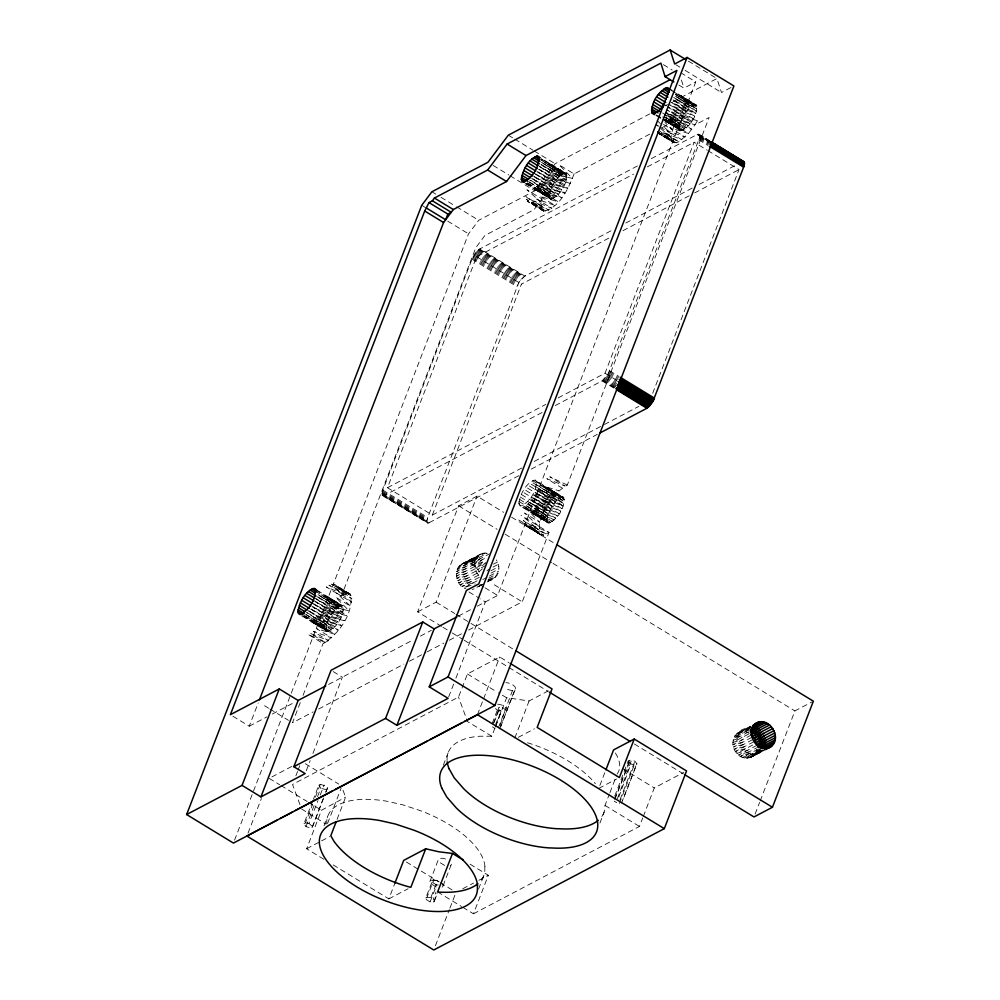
<?xml version="1.0" encoding="UTF-8"?>
<svg xmlns="http://www.w3.org/2000/svg" width="1000" height="1000" viewBox="0 0 1000 1000"><rect width="100%" height="100%" fill="white"/><g stroke="black" fill="none" stroke-linecap="round" stroke-linejoin="round"><path stroke-width="0.75" stroke-dasharray="5 3.75" d="M500.812 726.475L506.8 710.825L502.738 707.575L499.625 707.125L498.2 707.875L499.012 710L502.15 711.65L500.5 711.363A6.975 3.175 21.1 0 1 494.875 707.938M326.6 631.013C324.95 621.275 332.725 608.75 342.013 605.5L342.863 605.962C344.513 615.712 336.737 628.237 327.438 631.487L310.963 620.85M574.15 173.688C568.587 188.212 560.288 207.113 544 211.287L541.337 208.525L541.987 199L526.888 189.788L541.225 202.35M518.85 503.225C520.35 494.125 525.725 482.938 535 480.05L535.837 480.525C537.487 490.275 529.712 502.8 520.425 506.05L518.85 503.225L546.775 520.25L548.35 523.075C557.638 519.825 565.413 507.3 563.775 497.562L535 480.05M697.463 120.725L695.062 124.7L679.963 115.487L697.463 120.725L698.188 123.238L709.137 117.487L567.3 485.062C551.375 494.425 536.362 515.5 539.888 534.35L543.7 535.212L549.012 532.45L521.087 515.413M673.413 124.237L691.85 129.3L676.762 120.087L695.062 124.7L688.512 133.45L664.262 118.588L679.562 129.2C679.762 119.537 686.1 107.775 695.512 104.625L696.35 105.1C698 114.85 690.225 127.375 680.938 130.625L664.463 119.987L680.088 130.15M518.85 475.662L428.263 523.138L382.6 495.613L382.013 494.338L382.875 490.15L472 259.175L475.45 253.025L479.588 249.05L637.675 165.837M427.45 522.95L426.85 521.025L427.713 517.5L518.95 282.35L524.425 276.4L612 230.3M555.25 405.562L602.062 380.913L608.15 373.925L698.763 139.812C699.8 138.162 700.512 132.887 697.125 134.537L650.113 159.288M473.15 582.9L462.05 586.4L480.487 576.688C470.95 570.35 473.875 550.763 487.175 553.312L468.738 563.013C453.062 560.513 452.975 585.062 465.938 588.763M495.838 576.875L487.925 581.038C497.762 579.587 502.088 567.775 496.287 559.913M599.938 823.012L604.163 812.038L605 805.438L609.4 794.025M484.913 866.525L484.8 867.8A83.45 38.013 21.1 0 1 479.862 881.8M756.725 749.562C755.487 759.338 742.075 760.85 736.888 753.35C728.2 744.388 734.725 730.037 746.65 728.288M550.312 163.9L566.25 173.575L565.413 173.113C556.112 176.363 548.337 188.888 549.987 198.625L550.837 199.1C560.125 195.85 567.9 183.325 566.25 173.575L538.325 156.55M667.15 114.875L676.05 120.05L671.325 133.875L671.05 137.338L672.475 141.888L676.287 142.75L678.925 141.725L688.512 133.45L670.062 127.788L685.15 136.988L666.825 130.575L681.912 139.787L663.825 132.525L678.925 141.725L661.188 133.537L676.287 142.75L659.013 133.6L674.112 142.8L657.375 132.688L672.475 141.888L657.588 131.688M547.825 487.875L563.775 497.562L562.925 497.088C553.65 499.963 548.275 511.15 546.775 520.25L531.825 509.263M500.125 725.113L505.55 709.1M495.438 727L501.163 711.35L500.425 710.875M618.837 796.963L630.938 763.938L628.387 761.663M617.413 798.637L631.6 759.963L634.9 761.188L636.925 763.863L622.638 800.775M438.925 881.663L436.662 880.375L432.375 880.938L425.838 897.875L426.35 899.613L430.1 901.875L433.837 901.95L434.475 900.8L433.363 899.225L436.012 892.1M498.425 727.738L512.438 690.662L514.513 690.387L515.612 688.575A6.975 3.175 21.1 0 0 505.875 682.625M337.075 819.4L345.613 797.138L342.612 789.287M433.05 880.55L433.338 879.788L437.475 880.8L430.788 897.688L433.363 899.225M447.113 760.5A83.45 38.013 21.1 0 1 479.837 736.225L491.825 736.225L495.1 727.65M495.65 726.225L506.613 697.725L529.1 700.975L549.325 690.325M614.712 796.137L628.337 760.612L631.6 759.963M312.812 800.775L304.012 823.587L305.975 826.587L310.238 827.925L312.625 826.675L323.65 798.037M325.85 792.312L327.5 788.012L325.962 786.05L320.3 784.338L318.863 785.1L313.363 799.35M327.575 823.475L341.15 788.175M232.887 716.225L249.237 726.2L258.225 702.9M234.562 840.163L468.525 233.837L478.713 220.3L534.738 190.812L555.112 163.725L649.737 113.912M248.025 833.162L261.375 798.538M300.275 702.6L292.488 722.775L313.125 711.912M303.05 695.387L323.075 643.512C338.938 634.012 354.062 613.138 350.475 594.225L333.75 584.1L350.475 594.225L331.575 584.163L346.662 593.362L348.85 593.312M341.35 596.125L344.025 594.388L328.938 585.175L346.662 593.362L344.025 594.388L326.262 586.912L341.35 596.125L475.788 247.738L484.85 235.538L534.087 209.625L541.987 199M521.825 467.962L432.325 515.075L387.488 487.725L476.613 256.75L633.575 174.125M295.887 775.788L297.55 771.462M298.113 770.013L299.788 765.688M306.275 770.725L310.163 760.65M312.938 753.45L342.375 677.175L331.05 670.275M304.012 823.587L305.438 822.837L312.587 804.3M315.35 797.175L320.3 784.338M305.975 826.587L315.325 802.35M317.525 796.65L320.825 788.1L318.863 785.1M432.325 515.075L521.45 284.1L610.562 237.188M312.013 827.663L323.013 799.137M325.763 792.013L327.5 788.012M323.875 859.262L306.637 848.75L321.488 810.25L345.613 797.138M324.038 825.875L327.738 816.275M441.6 626.45L417.675 611.862L458.6 505.825L477.038 496.112L503.625 512.325M417.675 611.862L436.125 602.163L477.038 496.112M448.675 696.912L453.675 683.962M455.887 678.2L485.325 601.925L480.288 598.862M477.238 606.188L497.612 595.462L695.775 81.912L681.938 73.475M299.962 804.638L292.538 784.45L458.525 697.087L467.438 673.988L499.7 657L508.862 662.588M333.15 864.912L388.85 898.875L394.9 883.2M443.3 765.288L448.075 752.938M558.212 397.863L605.025 373.225L694.15 142.238L707.337 150.287M477.438 714.712L483 700.288M483.562 698.838L499.7 657M468.587 630.075L522.238 601.838L549.012 532.45L531.237 524.975L546.337 534.188L528.6 526M436.287 886.975L430.65 883.538L429.862 881.612L438.188 860.062A6.975 3.175 21.1 0 1 447.238 859.737M492.2 723.413L498.2 707.875M493.088 724.062L499.625 707.125M499.663 728.888L514.513 690.387M506.8 710.825L515.612 688.575L515.15 689.237M433.837 901.95L437.1 893.475M434.475 900.8L437.2 893.737M443.088 885.725L450.85 865.612M514.788 738.037L529.1 700.975M435.438 945.675L449.35 909.6M449.913 908.162L455.475 893.737M652.675 393.3L739 169.587L708.662 151.088M478.537 889.087L483.837 875.375M462.837 907.325L473.462 913.8L488.312 875.3L468.413 863.162M599.837 785.55L605.337 771.287M609.95 792.6L616.562 775.5M617.112 774.075C622.125 767.225 619.163 758.825 615.025 752.45M614.913 798.35L629.763 759.862M620.05 799.688L634.9 761.188M619.412 803.45L634.263 764.95L636.925 763.863M621.487 803.175L636.337 764.675M473.462 913.8L639.438 826.438L642.738 817.875M643.288 816.45L654.287 787.938L683.875 772.362M755.113 814.05L759.6 802.425M760.163 800.975L794.912 710.913L812.038 701.9M425.838 897.875L427.038 897.188L433.675 880.212L430.85 880.238L429.862 881.612M494.05 722.638L499.012 710M614.775 799.725L629.25 762.85M305.438 822.837L308.962 823.4L317.975 800.662M320.225 794.975L324.162 785.025M430.1 901.875L436.788 884.975L438.275 884.963M495.6 724.35L502.738 707.575M525.438 275.413L524.9 276.137L480.062 248.8M482.463 568.763L479 571.75L479.837 574.025M482.062 559.8L474.712 566.025L468.738 563.013L475.863 557.938M486.875 570.962L489.05 569.163M480.05 558.787L472.837 564.663L486.012 557.725M477.95 558.162L470.825 563.65L489.263 553.938M759.8 749.062L756.125 751.675L760.075 749.587M760.263 750.2L755.175 753.575L764.4 748.725M328.425 640.65L323.075 643.512L307.975 634.3L325.425 642.6L310.325 633.387L328.425 640.65L313.325 631.45L331.662 637.85L316.562 628.65L335.012 634.312L304.35 615.55M473.812 558.112L466.637 562.788L485.075 553.075M750.337 726.737L743.162 731.413L739.188 732.175M753.925 755.212L761.775 750.337M471.875 558.688L464.588 562.962L483.025 553.263M741.112 731.6L748.413 727.325M481.238 584.812L475.863 587.9L483.762 583.737M752.387 756.538L763.138 750.362M478.225 586.688L480.962 585.225M761.612 751.675L750.638 757.5L764.25 750.288M678.913 85.075L683.95 88.138L695.775 81.912M664.825 105.975L667.562 104.525M673.05 101.638L716.938 78.537L721.462 92.525L733.913 85.975M649.75 134.125L574.1 173.95L559 164.75L572.562 178.512L555.363 174.15L570.462 183.363L552.8 179.1L567.9 188.312L549.862 183.975L564.963 193.175L546.65 188.575L561.75 197.775L543.312 192.725L558.413 201.925L539.95 196.262L555.05 205.463L536.712 199.062L551.812 208.263L533.725 201L548.825 210.212L531.087 202.025L546.188 211.225L528.913 202.075M662.125 127.613L675.888 120.375L667.075 115M647.337 166.887L694.15 142.238M625.837 223.012L692.2 188.088M699.112 184.45L736.438 164.8M622.975 230.662L689.163 195.812M694.675 192.913L739 169.587M387.488 487.725L545.825 404.387M382.6 495.613L384.513 495.425L542.85 412.088M534.212 461.438L603.062 425.2M604.438 424.475L638.85 406.362M531.237 469.137L597.337 434.35M481.1 553.837L460.9 564.513L468.587 560.975M477.812 556.125L459.375 565.837L467.337 562.612M476.562 557.762L458.113 567.475L466.388 564.513M475.613 559.663L457.175 569.375L465.788 566.625M475.012 561.775L456.562 571.475L465.55 568.875M474.762 564.025L456.325 573.737L465.662 571.213M474.888 566.35L456.45 576.062L466.15 573.538M475.375 568.688L456.925 578.4L466.987 575.812M485.75 565.462L477.85 569.625L474.712 566.025L483.938 561.163L476.4 567.688L485.625 562.837L477.85 569.625L479 571.75L481.637 570.363M476.2 570.95L457.762 580.662L468.137 577.938M493.488 564.125L497.438 562.05M477.362 573.088L458.913 582.788L469.575 579.862M493.013 567.087L498.275 564.312M478.8 575.013L460.363 584.725L471.262 581.538M490.863 570.812L498.762 566.65M490.975 573.138L498.888 568.975M477.1 580.825L463.925 587.762L475.163 583.913M482.825 579.55L486.788 577.463M489.412 576.075L498.638 571.225M488.812 578.188L498.038 573.337M487.875 580.087L497.088 575.237M487.275 581.938L494.3 578.2M249.237 726.2L266.9 716.9M272.325 714.038L295.413 701.888M328.55 684.45L413.562 639.7M420.412 636.1L431.362 630.325M458.363 616.112L471.85 609.025M318.625 709.013L403.925 664.112M409.425 661.225L425.938 652.525M427.312 651.8L443.812 643.112M449.325 640.225L463.075 632.975M271.863 776.925L292.038 766.312M306.637 848.75L320.2 841.6M321.562 840.888L329.7 836.612M518.288 737.337L534.475 728.825M388.85 898.875L408.113 888.737M598.737 788.4L616.625 778.988M750.6 726.213L737.425 733.138L745.125 729.613M750.387 726.838L735.9 734.463L743.863 731.25M750.45 727.775L734.638 736.1L742.925 733.15M749.212 729.562L745.263 731.65L743.162 731.413L752.387 726.562L745.263 731.65L749.362 733.288M748.188 730.375L733.7 738L742.312 735.25M748.9 731.787L733.1 740.113L742.075 737.513M748.662 734.038L732.85 742.362L742.188 739.837M751.413 734.987L732.975 744.688L742.675 742.175M462.75 888.75L473.512 883.088M478.9 880.263L488.312 875.3M751.9 737.312L733.462 747.025L743.512 744.438M752.738 739.587L734.287 749.287L744.663 746.562M753.888 741.712L735.45 751.425L746.112 748.5M752.7 745.025L736.888 753.35L747.8 750.175M757.013 745.312L738.575 755.025L749.675 751.538M758.9 746.675L740.45 756.388L751.688 752.537M758.275 749.075L742.463 757.4L753.775 753.175M760.362 749.712L744.562 758.025L755.875 753.4M762.463 749.938L746.65 758.25L757.925 753.225M763.188 750.45L748.7 758.075L759.85 752.638M462.663 563.55L470.125 559.663M480.538 585.375L483.325 584.012M472.175 589.45L474.1 588.862M326.863 789.163L324.8 789.438L320.825 788.1M488.575 579.925L490.613 579.738M427.038 897.188L430.788 897.688M675.888 120.375L658.688 116.013L660.775 118.138M538.737 526.325L524.575 513.025L539.663 522.238L526.112 508.475L543.3 512.825L528.2 503.625L545.862 507.875L530.763 498.675L548.8 503L533.713 493.8L552.013 498.413L536.912 489.2L555.35 494.263L540.25 485.05L558.713 490.712M319.913 625.112L338.363 630.163L323.263 620.962L341.562 625.562L326.463 616.362L344.5 620.7L329.412 611.487L347.075 615.737L331.975 606.538L349.162 610.887L335.6 597.125L350.7 606.337L336.525 593.038L351.625 602.25L336.8 589.575L351.9 598.775L336.413 586.862L351.512 596.075L335.387 585.025M512.438 690.662L508.812 689.812A6.975 3.175 21.1 0 1 505.538 688.337M630.938 763.938L634.263 764.95M676.65 112.075L693.275 118.763L671.762 105.638M537.975 175.763L554.6 182.45L536.925 171.688M546.55 180.55L563.162 187.237L537.8 171.775M535.5 499.738L552.112 506.425L524.188 489.4M544.075 504.525L560.688 511.225L532.75 494.188M314.587 608.15L331.2 614.837L313.538 604.062M323.162 612.938L339.775 619.625L311.837 602.6M678.175 109.55L694.6 116.2L671.8 102.3M548.075 178.038L564.487 184.688L539.125 169.225M536.65 178.312L553.075 184.963L535.413 174.2M545.588 502.013L562.013 508.663L534.075 491.625M534.175 502.3L550.588 508.938L522.663 491.912M324.675 610.425L341.1 617.075L313.163 600.037M313.263 610.7L329.675 617.35L312.013 606.587M675 114.438L691.75 121.275L667.675 106.587M539.5 173.25L556.25 180.075L538.587 169.312M544.9 182.925L561.65 189.762L533.725 172.725M537.013 497.225L553.763 504.05L525.837 487.025M542.413 506.9L559.163 513.737L531.237 496.7M316.1 605.638L332.85 612.463L315.188 601.7M321.5 615.312L338.25 622.137L312.887 606.675M679.5 107L695.675 113.7L681.375 102.15M679.362 127.8L664.412 116.8L679.5 126.013L664.887 114.688L679.975 123.9L665.675 112.338L681.85 119.038L666.762 109.838L683.175 116.487L668.088 107.275L684.7 113.975L669.6 104.763L686.35 111.6L671.25 102.387L688.075 109.462L672.975 100.25L689.812 107.625L674.712 98.425L691.475 106.188L676.388 96.975L693.025 105.188L675.362 94.412M549.4 175.475L565.575 182.188L551.275 170.625M546.912 499.45L563.088 506.163L548.787 494.6M326 607.863L342.175 614.575L327.875 603.013M433.338 879.788L434.487 880.263M436.788 884.975L433.062 882.887L432.375 880.938M673.275 116.587L690.1 123.65L668.587 110.525M541.15 170.875L557.975 177.938L539.025 166.388M543.175 185.062L560 192.125L532.062 175.1M538.663 494.85L555.487 501.912L527.562 484.888M540.688 509.038L557.513 516.1L529.587 499.075M317.762 603.263L334.575 610.325L315.637 598.775M319.775 617.45L336.6 624.513L311.238 609.05M671.538 118.413L688.375 125.787L666.862 112.675M542.875 168.738L559.712 176.112L540.763 164.562M541.438 186.887L558.275 194.275L532.913 178.8M540.4 492.713L557.225 500.087L529.288 483.05M538.962 510.875L555.788 518.25L527.863 501.213M319.488 601.112L336.312 608.5L317.362 596.938M318.05 619.275L334.875 626.663L306.95 609.625M444.6 865.425L438.963 861.988L438.188 860.062M669.875 119.85L686.637 127.613L662.562 112.938M544.612 166.9L561.375 174.662L541.15 162.325M539.775 188.337L556.538 196.1L528.612 179.062M542.125 490.875L558.9 498.638L530.962 481.613M537.288 512.312L554.05 520.075L526.125 503.038M321.213 599.288L337.987 607.05L317.75 594.712M316.375 620.725L333.137 628.488L305.212 611.45M567.3 485.062L549.837 476.763L564.938 485.975L546.85 478.713L561.95 487.925M668.325 120.862L684.975 129.062L666.025 117.513M546.275 165.463L562.925 173.663L541.413 160.55M538.225 189.338L554.862 197.537L526.938 180.512M543.8 489.438L560.438 497.638M535.737 513.312L552.388 521.525L524.45 504.487M322.887 597.85L339.525 606.05L318.012 592.925M314.825 621.725L331.475 629.925L306.112 614.462M491.825 736.225L467.525 721.6L458.525 697.087M506.613 697.725L498.363 692.85M677.925 95.975L694.388 104.65M666.963 121.388L683.425 130.062L663.188 117.725M547.825 164.462L564.288 173.137L541.487 159.238M536.862 189.862L553.325 198.55L525.388 181.513M545.337 488.438L561.8 497.113L533.875 480.087M534.375 513.837L550.837 522.525L522.913 505.487M324.425 596.838L340.887 605.525M313.463 622.25L329.925 630.938L302 613.9M526.425 526.05L543.7 535.212L515.775 518.175M679.287 95.45L695.512 104.625M665.837 121.412L682.062 130.588L654.137 113.562M549.188 163.925L565.413 173.113M535.737 189.9L551.962 199.075L524.025 182.037M546.7 487.912L562.925 497.088M533.25 513.875L549.475 523.05L519.05 504.625M325.788 596.312L342.013 605.5M312.337 622.275L328.562 631.462L300.637 614.425M308.962 823.4L312.625 826.675M680.413 95.425L696.35 105.1L673.562 91.2M665 120.938L680.938 130.625L661.988 119.062M534.9 189.425L550.837 199.1L522.9 182.075M532.413 513.4L548.35 523.075L519.575 505.575M326.912 596.287L342.863 605.962L314.925 588.938M311.5 621.812L327.438 631.487L299.513 614.45M688.337 61.1L716.938 78.537M675.962 64.775L679.862 67.162M685.062 70.325L721.462 92.525M663.388 64.638L672.2 70.013M668.425 88.062L672.275 90.412M668.962 89.025L672.812 91.375M674.087 92.15L696.888 106.05L681.263 95.887M675.575 94.338L697.087 107.45L681.787 96.85M675.438 96.125L696.95 109.237L681.988 98.25M673.675 97.45L696.462 111.35L681.85 100.037M673.062 99.913L695.675 113.7M663.825 104.25L666.388 105.812M665.675 112.338L680.775 121.55M699.038 134.362L709.587 140.8M698.662 134.2L710.537 141.438M698.213 134.175L710.062 141.512M697.7 134.288L709.575 141.525M699.625 135.625L710.175 142.062M697.125 134.537L710.312 142.587M699.638 136.287L710.188 142.725M699.55 137.05L708.787 142.688M699.375 137.9L708.612 143.537M699.112 138.837L708.35 144.462M698.763 139.812L708 145.45M664.987 119.85L673.787 125.225M656.012 115.463L661.15 118.6M663.45 124.412L672.25 129.775L664.95 122.362M658.75 126.2L656.237 124.663L671.05 137.338L660.987 131.2M660 126.962L671.325 133.875L661.513 124.663M657.6 131.6L671.438 140.037L657.15 129.05M508.312 135.175L513.513 138.35M514.812 139.15L533.013 150.238M534.312 151.037L555.112 163.725M541.425 159.062L566.788 174.537L551.163 164.375M541.625 160.463L566.987 175.938L551.688 165.325M541.475 162.25L566.838 177.725L551.888 166.725M541 164.363L566.362 179.838L551.75 168.512M537.638 165.15L565.575 182.188M534.087 176.75L551.75 187.525L535.575 180.825L549.875 192.375L529.65 180.037M531.725 178.475L550.675 190.025M529.175 182.15L549.4 194.488L534.775 183.175M527.75 183.162L549.263 196.275L534.3 185.287M526.663 183.775L549.462 197.675L534.163 187.075M493.137 165.438L508.738 174.95M510.037 175.75L534.738 190.812M540.95 205.812L525.85 196.612L541.337 208.525L526.237 199.312L542.362 210.375M431.912 191.762L435.812 194.137M441.012 197.3L455.312 206.025M456.613 206.812L478.713 220.3M421.725 205.3L425.625 207.675M447.725 221.15L468.525 233.837M479.588 249.05L524.425 276.4M478.95 249.438L523.8 276.775M478.288 249.938L523.125 277.288M477.587 250.562L522.438 277.913M476.875 251.3L521.725 278.637M476.163 252.113L521 279.462M475.45 253.025L520.288 280.363M474.762 253.988L519.6 281.337M474.1 255L518.95 282.35M476.613 256.75L521.45 284.1M473.488 256.05L518.325 283.387M472.925 257.1L517.762 284.45M472.425 258.15L517.275 285.5M472 259.175L516.838 286.525M609.637 370.788L618.875 376.425M609.212 371.812L618.438 377.45M608.713 372.863L617.95 378.5M608.15 373.925L617.388 379.55M605.025 373.225L616.9 380.462M607.537 374.963L616.763 380.6M606.875 375.975L616.112 381.613M606.188 376.95L616.737 383.387M605.475 377.85L616.025 384.288M604.763 378.675L616.625 385.913M604.05 379.4L615.913 386.637M603.35 380.025L615.225 387.262M602.688 380.538L614.55 387.775M602.062 380.913L615.25 388.963M536.375 481.475L564.3 498.512L548.675 488.35M532.513 480.613L564.5 499.913L549.2 489.3M536.425 484.663L564.362 501.7L549.4 490.7M535.95 486.775L563.888 503.812L549.263 492.488M535.163 489.125L563.088 506.163M521.337 494.475L549.263 511.5L533.088 504.8L547.4 516.35L519.462 499.325M520.262 496.975L548.188 514M518.987 501.438L546.912 518.462L532.3 507.15M526.112 508.475L541.2 517.675M511.6 517.188L555.475 543.938M458.6 505.825L497.15 529.325M505.125 534.188L551.65 562.562M552.975 563.375L794.912 710.913M382.875 490.15L427.713 517.5M382.525 491.138L427.362 518.488M382.262 492.062L427.1 519.412M382.088 492.912L426.925 520.262M382 493.675L426.85 521.025M384.513 495.425L429.35 522.775M382.013 494.338L428.775 523.025M382.125 494.888L428.263 523.138M382.325 495.312L427.812 523.112M494.312 584.812L522.238 601.838M480 584.712L483.775 587.025M485.037 587.788L497.612 595.462M468.975 591.95L479.038 598.088M436.125 602.163L454.725 613.5M456.062 614.312L513.225 649.175M442.938 627.263L450.913 632.125M452.238 632.938L462.875 639.425M464.2 640.238L547.95 691.3M634.362 744L683.538 773.988M467.438 673.988L497.075 692.062M622.513 768.55L654.287 787.938M315.462 589.888L343.387 606.925L327.762 596.763M315.663 591.287L343.587 608.312L328.288 597.712M318.087 594.637L343.45 610.112L328.488 599.113M317.613 596.75L342.975 612.212L328.35 600.9M314.25 597.537L342.175 614.575M310.688 609.138L328.35 619.913L312.175 613.212L326.488 624.763L306.25 612.425M308.325 610.862L327.275 622.413M305.775 614.538L326 626.875L311.388 615.562M303.263 616.163L326.062 630.062L310.763 619.462M605 805.438L639.438 826.438M264.55 705.738L268.55 708.175M269.875 708.988L288.5 720.337M305.325 763.713L338.825 784.137M269.175 778.35L279.637 784.725M280.95 785.525L307.1 801.475M308.412 802.275L321.488 810.25M406.312 861.975L439.025 881.925M440.337 882.725L452.1 889.9M301.55 808.962L326.012 824.137M437.638 891.95L461.512 906.513M614.212 801.137L616.737 802.712M492.388 726.85L494.913 728.425M534.362 188.475L549.987 198.625M531.875 512.45L547.513 522.6M539.888 534.35L523.763 523.288L538.85 532.5L523.375 520.588L538.462 529.788L523.65 517.125M531.675 511.05L546.975 521.65M310.912 617.675L325.863 628.663M657.15 120.575L660.425 123.637M681.425 80.025L683.95 88.138M451.4 864.175A6.975 3.175 21.1 0 1 450.412 865.55M497.55 704.175A6.975 3.175 21.1 0 1 507.3 710.125M527.475 742.763A83.45 38.013 21.1 0 1 595.375 783.7M604.15 812.038A83.45 38.013 21.1 0 1 600.188 818.462M484.925 866.538A80.225 36.55 21.1 0 0 470.575 841.087A80.113 36.488 21.1 0 0 421.087 810.913L402.912 804.862L387.562 801.363A83.45 38.013 21.1 0 0 326.788 823.85M442.3 883.812A6.975 3.175 21.1 0 1 442.1 887.1M544 211.287L527.275 201.163L544 211.287M541.525 535.262L524.788 525.138L541.525 535.262"/><path stroke-width="1.5" d="M297.938 611.638C299.438 602.525 304.812 591.35 314.088 588.462L314.925 588.938C316.575 598.675 308.8 611.2 299.513 614.45L297.938 611.638L303.062 614.763M521.325 179.25C522.837 170.138 528.2 158.963 537.475 156.075L538.325 156.55C539.975 166.3 532.2 178.825 522.9 182.075L521.325 179.25L525.175 181.6M654.725 114.688L652.163 113.112C650.512 103.375 658.288 90.85 667.588 87.6L668.962 89.025L669.013 92.212M600.087 432.9L646.9 408.263L652.987 401.275L743.612 167.162L744.475 163.637L743.875 161.713L710.9 141.6M757.625 722.475C742.837 729.562 756.812 755.487 770.837 746.825C783.25 737.613 768.188 714.562 754.987 723.85M277.475 819.912L233.438 843.088L186.637 814.538L421.725 205.3L431.912 191.762L487.938 162.275L508.312 135.175L670.138 50L685.738 59.513M673.888 82L665.075 76.638L660.875 63.113L507.113 144.037L487.663 170.012L434.438 198.038L432.375 200.787L428.975 202.587L424.712 211.025L230.375 714.688L279.262 688.95L298.137 700.462L325.788 685.9M259.35 699.987L443.587 222.525L453.312 209.537L506.538 181.525L525.988 155.55L670.138 79.675M432.375 200.787L451.25 212.3L447.85 214.088L445.662 219.762L426.788 208.263M186.637 814.538L242.05 785.375L279.262 688.95M242.05 785.375L260.925 796.888L298.137 700.462M260.925 796.888L305.163 773.6L293.837 766.7L331.05 670.275L422.775 621.987L434.1 628.888L457.013 616.825M336.012 822.175L330.8 835.688L333.888 841.188A83.475 38.025 21.1 0 0 408.638 886.775L410.863 887.288L425.712 848.787L438.875 851.787L452.488 853.45L463.1 859.925M293.837 766.7L385.575 718.413L422.775 621.987M385.575 718.413L396.9 725.312L434.1 628.888M396.9 725.312L448.113 698.35L429.25 686.85L466.45 590.425L478.75 583.95L676.912 70.412L665.075 76.638M429.25 686.85L448.062 676.95L687.113 57.438L733.913 85.975L494.862 705.487L464.588 721.413M394.9 883.2L403.7 860.387L425.712 848.787M452.488 853.45L437.638 891.95L438.675 892.075A83.475 38.025 21.1 0 0 477.912 883.65M605.887 769.862L613.587 749.9L634.237 739.038L686.562 770.95L664.3 828.65L433.762 950L246.9 836.05L477.438 714.712L664.3 828.65M634.237 739.038L619.375 777.537L537.163 727.4L552.025 688.9L510.175 663.388M684.875 774.8L754 816.95L772.438 807.25L813.363 701.2L556.8 544.75M665.337 101.725C662.262 106.3 658.988 112.75 653.012 113.588L652.163 113.112M762.15 731.462L754.375 738.25L756.85 744.987L775.288 735.275M760.462 729.8L752.938 736.325L751.25 734.65L758.587 728.438M763.6 733.4L755.525 740.387L773.975 730.675M764.75 735.525L756.363 742.65L774.8 732.938M756.85 744.987L765.588 737.8M750.562 732.312L756.575 727.425M758.1 746.413L766.062 740.125M750.913 729.538L754.488 726.787M759.087 747.788L766.188 742.463M761.038 748.188L765.95 744.712M762.8 748.512L765.337 746.825M687.113 57.438L674.663 63.987L670.138 50M280.225 818.462L292.6 811.938M295.363 810.487L332.512 790.938M335.262 789.488L387.537 761.975M390.288 760.525L427.438 740.975M430.188 739.525L461.838 722.862M752.975 725.35L759.562 721.888M752.387 726.562L761.6 721.712M751.85 728.175L763.7 721.938M749.987 730.888L765.788 722.575M750.688 732.6L767.812 723.575M751.25 734.65L769.688 724.938M771.375 726.612L752.938 736.325L754.375 738.25L772.812 728.55M758.288 746.612L775.413 737.6M760.675 747.487L775.163 739.862M762.712 748.2L774.562 741.963M764.4 748.725L773.612 743.863M764.463 749.663L772.362 745.5M765.562 749.6L770.837 746.825M666.462 87.625L669.025 89.188M665.1 88.15L668.95 90.5M663.55 89.15L668.688 92.287M661.875 90.6L668.3 94.513M660.15 92.425L667.85 97.125M658.425 94.562L666.125 99.262M656.762 96.938L665.75 102.425M655.25 99.45L664.237 104.938M653.925 102.013L662.913 107.487M652.85 104.513L660.55 109.213M711.188 141.9L744.163 162M711.413 142.225L744.362 162.425M710.888 142.338L717.487 146.35M720.125 147.963L730.675 154.4M733.312 156.012L737.262 158.425M739.912 160.025L742.55 161.637M711.488 142.863L744.463 162.975M652.05 106.862L659.75 111.562M711.5 143.525L744.475 163.637M710.1 143.488L744.388 164.4M709.925 144.338L744.225 165.25M651.575 108.975L657.987 112.888M710.987 146.075L743.95 166.175M651.438 110.763L655.288 113.112M709.312 146.25L743.612 167.162M651.637 112.163L654.2 113.725M537.475 156.075L540.05 157.637M536.35 156.1L538.925 157.675M534.987 156.637L540.125 159.762M533.45 157.637L539.862 161.55M507.113 144.037L525.988 155.55M531.775 159.075L539.475 163.775M530.05 160.912L537.75 165.6M528.325 163.05L537.3 168.525M526.663 165.425L535.65 170.9M525.15 167.938L534.125 173.412M523.825 170.487L532.8 175.975M522.737 173L530.438 177.688M521.95 175.35L528.362 179.262M521.475 177.463L527.888 181.375M521.525 180.65L524.1 182.213M487.663 170.012L506.538 181.525M434.438 198.038L453.312 209.537M428.975 202.587L447.85 214.088M424.712 211.025L443.587 222.525M620.188 377.225L654.475 398.137M621.075 379.062L654.05 399.162M619.263 379.3L653.55 400.213M620.025 381.163L652.987 401.275M618.088 381.4L652.375 402.312M618.75 383.225L651.725 403.325M618.062 384.188L651.025 404.288M617.35 385.087L650.325 405.2M617.95 386.712L649.6 406.025M617.238 387.45L648.888 406.75M616.538 388.075L648.2 407.375M615.875 388.575L647.525 407.875M616.562 389.762L646.9 408.263M515.875 650.8L772.438 807.25M549.275 692.113L630.375 741.562M314.088 588.462L316.65 590.025M312.962 588.488L316.812 590.837M311.6 589.012L316.737 592.15M310.05 590.025L315.188 593.15M308.387 591.462L316.087 596.163M448.062 676.95L494.862 705.487M306.65 593.288L314.35 597.987M304.925 595.438L313.913 600.913M303.275 597.812L312.25 603.288M301.75 600.325L310.738 605.8M300.425 602.875L309.413 608.362M299.35 605.375L307.05 610.075M298.55 607.737L304.975 611.65M298.075 609.85L304.488 613.763M298.137 613.025L300.7 614.6M449.188 768.925L454.225 777.85L463.55 788.562A80.113 36.488 21.1 0 0 513.05 818.737A80.225 36.55 21.1 0 0 556.775 828.713L559 828.737A83.488 38.038 21.1 0 0 598.25 820.312M441.775 788.125L446.812 797.062L456.138 807.763A80.113 36.488 21.1 0 0 505.637 837.95A80.225 36.55 21.1 0 0 549.362 847.925L551.587 847.95A83.45 38.013 21.1 0 0 592.6 809.338A83.45 38.013 21.1 0 0 495.5 756.45A83.45 38.013 21.1 0 0 441.8 788.138M449.137 768.9A83.488 38.038 21.1 0 1 447.2 761.825M477.5 885.738L477.388 887.013A83.45 38.013 21.1 0 1 406.413 907.35A83.45 38.013 21.1 0 1 320.425 848.587A83.45 38.013 21.1 0 1 380.163 820.588L395.5 824.062L413.675 830.125A80.113 36.488 21.1 0 1 453.3 851.712A80.225 36.55 21.1 0 1 477.512 885.738"/></g></svg>
